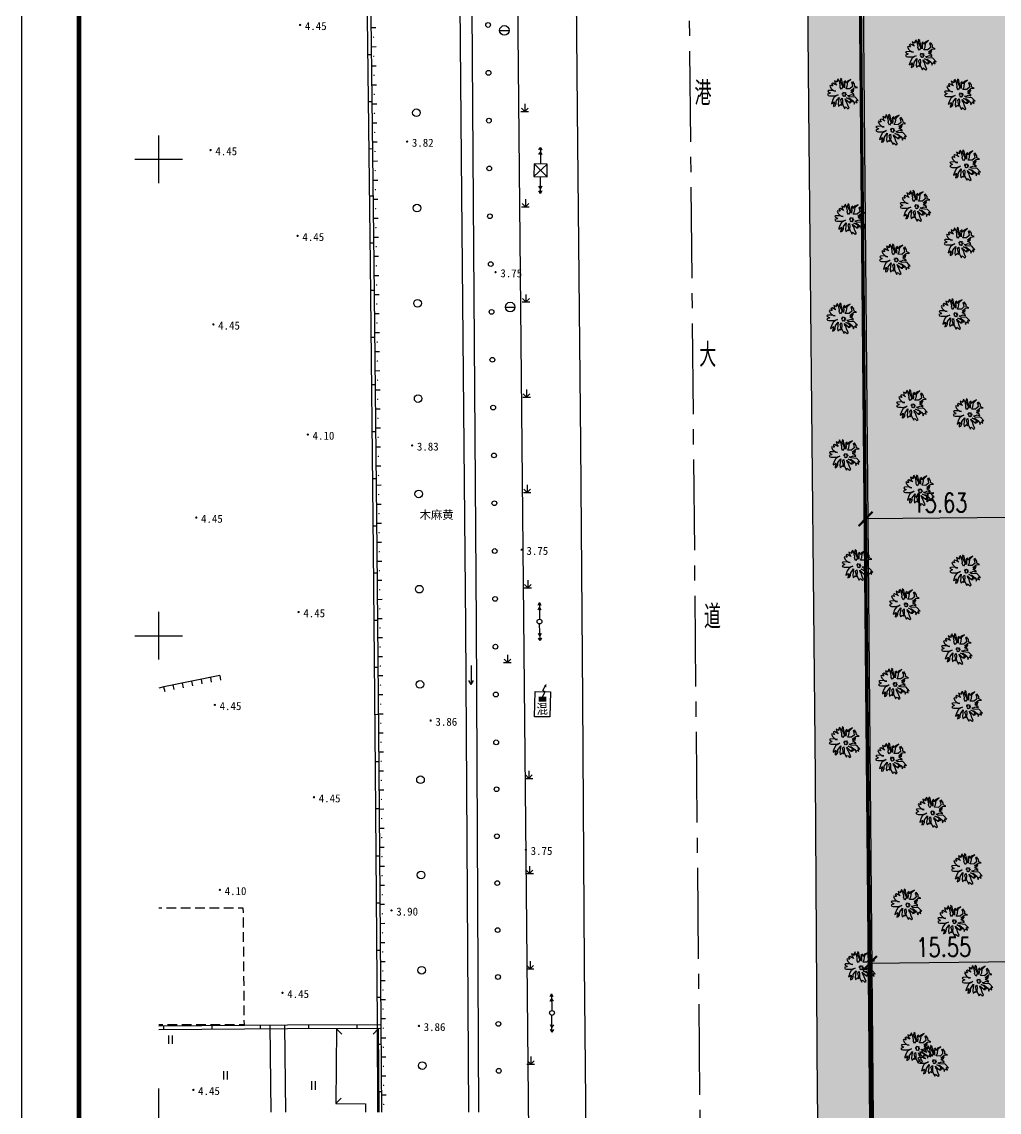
# Model space of a CAD drawing. Header units: millimetres. Extents: x 397874 to 6871063, y -8 to 5775840.
# Drawn here: x 428904.9 to 429007.4, y 2812812.5 to 2812926.9 of the extents above; entities that cross this region are included whole.
import ezdxf
from ezdxf.enums import TextEntityAlignment as Align

# ---------------------------------------------------------------- set-up
doc = ezdxf.new("R2010")
doc.units = ezdxf.units.MM
doc.header["$LTSCALE"] = 1000
for name, pattern in [('2', [0]), ('564', [2, 1, -1]), ('ACAD_ISO10W100', [18, 12, -3, 0, -3]), ('CENTER2', [28.575, 19.05, -3.175, 3.175, -3.175]), ('CONTINOUS', [0])]:
    doc.linetypes.add(name, pattern=pattern)
doc.layers.add('FRAME', color=3, linetype='Continuous', lineweight=18)
for name, color, linetype in [('GRASST', 62, 'Continuous'), ('T1', 92, 'Continuous'), ('TK', 7, 'Continuous'), ('交通线', 220, 'Continuous'), ('地貌线', 30, 'Continuous'), ('居民地注记', 1, 'Continuous'), ('居民地线', 2, 'Continuous'), ('房屋面', 1, 'Continuous'), ('植被注记', 3, 'Continuous'), ('植被线', 3, 'Continuous'), ('植被面', 3, 'Continuous'), ('水系线', 5, 'Continuous'), ('管线点', 4, 'Continuous'), ('管线线', 4, 'Continuous'), ('规划路中心线（FQ）', 2, 'Continuous'), ('规划路边线（FQ）', 7, 'Continuous'), ('高程点', 31, 'Continuous')]:
    doc.layers.add(name, color=color, linetype=linetype)
doc.styles.add('DIM', font='txt')
doc.styles.add('DMHT', font='simhei.ttf')
doc.styles.add('HZTXT', font='txt.shx', dxfattribs={"width": 0.75, "bigfont": 'hzdx.shx'})
doc.styles.add('JMHT', font='simhei.ttf')
doc.styles.add('ZBST', font='')
doc.styles.get('ZBST').set_extended_font_data('宋体')
doc.dimstyles.new('ISO-25', dxfattribs={"dimtxt": 2, "dimasz": 0.75, "dimexe": 1.25, "dimexo": 0.625, "dimtad": 1, "dimdec": 1, "dimdsep": 46, "dimtxsty": 'HZTXT', "dimblk": 'ARCHTICK', "dimcen": 2.5, "dimadec": 0, "dimazin": 0, "dimtfac": 1, "dimtdec": 1, "dimtmove": 0, "dimatfit": 3, "dimldrblk": 'ARCHTICK', "dimfxl": 1, "dimarcsym": 0})

# ---------------------------------------------------------------- blocks, each defined once
blk = doc.blocks.new('LV-5-1')
at = {"layer": 'T1', "color": 92, "linetype": 'Continuous'}
for p, q in [((-0.516, 1.342), (-0.547, 1.19)), ((-0.547, 1.19), (-0.487, 1.068)), ((-0.395, 1.25), (-0.516, 1.342)), ((-0.487, 1.068), (-0.426, 1.007)), ((-0.426, 1.007), (-0.243, 0.884)), ((-0.304, 1.098), (-0.395, 1.25)), ((-0.182, 1.067), (-0.304, 1.098)), ((-0.211, 1.372), (-0.242, 1.189)), ((-0.242, 1.189), (-0.182, 1.067)), ((-0.15, 1.311), (-0.211, 1.372)), ((0.062, 1.066), (-0.15, 1.311)), ((0.183, 0.852), (0.062, 1.066)), ((0.489, 1.156), (0.367, 0.943)), ((0.581, 1.248), (0.489, 1.156)), ((0.703, 1.247), (0.581, 1.248)), ((0.672, 1.034), (0.703, 1.247)), ((0.702, 0.973), (0.672, 1.034)), ((0.824, 1.064), (0.702, 0.973)), ((0.793, 0.698), (0.946, 1.003)), ((0.946, 1.094), (0.824, 1.064)), ((0.946, 1.003), (0.946, 1.094)), ((-1.19, 0.369), (-1.373, 0.309)), ((-1.373, 0.309), (-1.373, 0.187)), ((-1.373, 0.187), (-1.068, 0.155)), ((-1.22, 0.552), (-1.098, 0.43)), ((-0.976, 0.551), (-1.22, 0.552)), ((-1.098, 0.43), (-1.19, 0.369)), ((-1.068, 0.155), (-0.764, 0.093)), ((-0.732, 0.52), (-0.976, 0.551)), ((-0.671, 0.672), (-0.823, 0.642)), ((-0.823, 0.642), (-0.762, 0.581)), ((-0.764, 0.093), (-0.642, 0.123)), ((-0.459, 0.062), (-0.764, -0.029)), ((-0.762, 0.581), (-0.58, 0.52)), ((-0.489, 0.367), (-0.732, 0.52)), ((-0.731, 0.916), (-0.701, 0.733)), ((-0.548, 0.855), (-0.731, 0.916)), ((-0.701, 0.733), (-0.671, 0.672)), ((-0.642, 0.123), (-0.459, 0.062)), ((-0.58, 0.52), (-0.336, 0.458)), ((-0.305, 0.671), (-0.548, 0.855)), ((-0.276, 0.275), (-0.489, 0.367)), ((-0.336, 0.458), (-0.276, 0.275)), ((-0.062, 0.487), (-0.305, 0.671)), ((-0.246, 0), (-0.216, -0.03)), ((-0.154, 0), (-0.246, 0)), ((-0.243, 0.884), (-0.062, 0.487)), ((-0.154, 0.092), (-0.154, 0)), ((-0.032, 0.091), (-0.154, 0.092)), ((0.028, 0.03), (-0.032, 0.091)), ((0.09, 0.091), (0.028, 0.03)), ((0.059, -0.001), (0.09, 0.091)), ((0.275, 0.791), (0.182, 0.426)), ((0.182, 0.426), (0.183, 0.578)), ((0.183, 0.578), (0.183, 0.852)), ((0.367, 0.943), (0.275, 0.791)), ((0.578, 0.455), (0.793, 0.698)), ((0.67, 0.577), (0.578, 0.455)), ((0.884, 0.667), (0.67, 0.577)), ((1.006, 0.698), (0.884, 0.667)), ((1.004, 0.118), (1.187, 0.24)), ((1.126, 0.149), (1.004, 0.118)), ((1.25, 0.697), (1.006, 0.698)), ((1.248, 0.148), (1.126, 0.149)), ((1.127, 0.453), (1.188, 0.545)), ((1.31, 0.453), (1.127, 0.453)), ((1.187, 0.24), (1.34, 0.331)), ((1.188, 0.545), (1.28, 0.636)), ((1.217, -0.065), (1.461, 0.087)), ((1.339, 0.117), (1.248, 0.148)), ((1.28, 0.636), (1.25, 0.697)), ((1.34, 0.453), (1.31, 0.453)), ((1.461, 0.087), (1.339, 0.117)), ((1.34, 0.331), (1.34, 0.453)), ((-1.132, -0.607), (-1.315, -0.697)), ((-1.315, -0.697), (-1.071, -0.759)), ((-1.283, -0.393), (-1.132, -0.607)), ((-1.101, -0.454), (-1.283, -0.393)), ((-1.071, -0.759), (-1.193, -0.881)), ((-1.193, -0.881), (-0.766, -0.791)), ((-0.979, -0.455), (-1.101, -0.454)), ((-0.947, -0.089), (-1.009, -0.211)), ((-0.856, -0.181), (-1.009, -0.333)), ((-1.009, -0.211), (-0.856, -0.181)), ((-1.009, -0.333), (-0.765, -0.303)), ((-0.613, -0.303), (-0.979, -0.455)), ((-0.764, -0.029), (-0.947, -0.089)), ((-0.766, -0.791), (-0.46, -0.334)), ((-0.765, -0.303), (-0.429, -0.091)), ((-0.429, -0.091), (-0.613, -0.303)), ((-0.4, -0.639), (-0.584, -0.791)), ((-0.584, -0.791), (-0.492, -0.822)), ((-0.492, -0.822), (-0.187, -0.67)), ((-0.46, -0.334), (-0.308, -0.274)), ((-0.369, -0.396), (-0.4, -0.639)), ((-0.308, -0.274), (-0.369, -0.396)), ((-0.187, -0.67), (-0.309, -0.792)), ((-0.309, -0.792), (-0.157, -0.701)), ((-0.157, -0.701), (-0.249, -0.945)), ((-0.249, -0.945), (-0.157, -0.792)), ((-0.216, -0.03), (-0.216, -0.152)), ((-0.216, -0.152), (-0.155, -0.122)), ((-0.157, -0.792), (-0.127, -1.036)), ((-0.155, -0.122), (-0.155, -0.244)), ((-0.155, -0.244), (-0.124, -0.152)), ((-0.127, -1.036), (-0.065, -0.732)), ((-0.124, -0.152), (0.028, -0.244)), ((-0.065, -0.732), (-0.006, -1.128)), ((-0.033, -0.183), (0.089, -0.153)), ((0.028, -0.244), (-0.033, -0.183)), ((0.15, -0.031), (0.059, -0.001)), ((0.059, -0.123), (0.15, -0.031)), ((0.089, -0.153), (0.059, -0.123)), ((0.118, -0.763), (0.301, -0.459)), ((0.178, -1.068), (0.118, -0.763)), ((0.301, -0.459), (0.453, -0.672)), ((0.453, -0.672), (0.727, -0.887)), ((0.454, -0.368), (1.002, -0.461)), ((0.697, -0.521), (0.454, -0.368)), ((0.607, -0.307), (0.485, -0.063)), ((0.485, -0.063), (0.668, -0.063)), ((1.155, -0.339), (0.607, -0.307)), ((0.668, -0.063), (0.76, -0.094)), ((0.911, -0.582), (0.697, -0.521)), ((0.727, -0.887), (0.817, -1.253)), ((0.758, -0.673), (0.94, -0.765)), ((0.849, -0.917), (0.758, -0.673)), ((0.76, -0.094), (0.82, -0.155)), ((0.817, -1.253), (0.849, -0.917)), ((0.82, -0.155), (1.094, -0.248)), ((0.94, -0.765), (0.911, -0.582)), ((1.002, -0.461), (1.215, -0.553)), ((1.094, -0.248), (1.277, -0.279)), ((1.277, -0.401), (1.155, -0.339)), ((1.155, -0.431), (1.277, -0.401)), ((1.368, -0.492), (1.155, -0.431)), ((1.215, -0.553), (1.368, -0.492)), ((1.339, -0.065), (1.217, -0.065)), ((1.247, -0.126), (1.339, -0.065)), ((1.369, -0.127), (1.247, -0.126)), ((1.277, -0.279), (1.46, -0.279)), ((1.278, -0.157), (1.369, -0.127)), ((1.4, -0.157), (1.278, -0.157)), ((1.338, -0.187), (1.4, -0.157)), ((1.46, -0.279), (1.338, -0.187)), ((-0.006, -1.128), (-0.128, -1.402)), ((-0.128, -1.402), (0.086, -1.25)), ((0.086, -1.25), (0.268, -1.342)), ((0.391, -1.16), (0.178, -1.068)), ((0.268, -1.342), (0.573, -1.313)), ((0.39, -1.282), (0.573, -1.191)), ((0.573, -1.313), (0.39, -1.282)), ((0.573, -1.191), (0.391, -1.16))]:
    blk.add_line(p, q, dxfattribs=at)
at = {"layer": 'T1', "color": 92, "linetype": 'Continuous', "style": 'DIM', "flags": 1}
for tag in ['XVALUE', 'YVALUE']:
    blk.add_attdef(tag, (0.028, 0.03), '', height=0.00002, rotation=359.82544, dxfattribs=at)
blk = doc.blocks.new('2431010')
at = {"color": 0, "linetype": 'Continuous', "flags": 128}
blk.add_lwpolyline([(0, 0), (0, 0.8)], dxfattribs=at)
blk = doc.blocks.new('8431010')
at = {"color": 0, "linetype": 'Continuous', "flags": 128}
blk.add_lwpolyline([(0, 0), (0, 1)], dxfattribs=at)
blk = doc.blocks.new('8522020')
at = {"linetype": '2'}
h = blk.add_hatch(color=0, dxfattribs=at)
edge = h.paths.add_edge_path(flags=0)
edge.add_arc((0, 0.5), 0.15, 0, 360)
blk = doc.blocks.new('532100')
at = {"color": 0, "linetype": 'Continuous', "lineweight": -3, "flags": 128}
blk.add_lwpolyline([(-1, 0), (1, 0)], dxfattribs=at)
at = {"color": 0, "linetype": 'Continuous', "lineweight": -3}
blk.add_circle((0, 0), 1, dxfattribs=at)
blk = doc.blocks.new('518200')
at = {"linetype": '2'}
for points in [[(0.291, 2.8), (0.811, 3.1), (0.811, 2.5)], [(0.8, 0.5), (0.8, -0.5), (-0.8, -0.5), (-0.8, 0.5)]]:
    blk.add_hatch(color=0, dxfattribs=at).paths.add_polyline_path(points)
at = {"color": 0, "linetype": 'Continuous', "lineweight": -3, "flags": 128}
blk.add_lwpolyline([(0, 0.5), (0.606, 1.55), (0.06, 1.8), (0.811, 3.1)], dxfattribs=at)
blk = doc.blocks.new('5113010')
at = {"color": 0, "linetype": 'Continuous', "flags": 128}
for points in [[(4, 0), (0.5, 0)], [(2.48, 0.3), (3, 0), (2.48, -0.3)], [(3.48, 0.3), (4, 0), (3.48, -0.3)]]:
    blk.add_lwpolyline(points, dxfattribs=at)
blk = doc.blocks.new('513200')
at = {"color": 0, "linetype": 'Continuous', "lineweight": -3}
blk.add_circle((0, 0), 0.5, dxfattribs=at)
blk = doc.blocks.new('6711002')
at = {"color": 0, "linetype": 'Continuous', "flags": 128}
for points in [[(0, 0), (4, 0)], [(4, 0), (3.13, 0.5)], [(4, 0), (3.13, -0.5)]]:
    blk.add_lwpolyline(points, dxfattribs=at)
blk = doc.blocks.new('831000')
at = {"linetype": '2'}
h = blk.add_hatch(color=0, dxfattribs=at)
edge = h.paths.add_edge_path(flags=0)
edge.add_arc((0, 0), 0.25, 0, 360)
blk = doc.blocks.new('954200')
at = {"color": 0, "linetype": 'Continuous', "lineweight": -3, "flags": 128}
for points in [[(-0.8, 0), (0.8, 0)], [(-0.707, 0.707), (0, 0)], [(0, 1.6), (0, 0), (0.707, 0.707)]]:
    blk.add_lwpolyline(points, dxfattribs=at)
blk = doc.blocks.new('931300')
at = {"color": 0, "linetype": 'Continuous', "lineweight": -3}
blk.add_circle((0, 0), 0.8, dxfattribs=at)
blk = doc.blocks.new('944100')
at = {"color": 0, "linetype": 'Continuous', "lineweight": -3, "flags": 128}
for points in [[(-0.4, 1.8), (-0.4, 0)], [(0.4, 1.8), (0.4, 0)]]:
    blk.add_lwpolyline(points, dxfattribs=at)
blk = doc.blocks.new('9376010')
at = {"color": 0, "linetype": 'Continuous'}
blk.add_circle((0, 0), 0.5, dxfattribs=at)
blk = doc.blocks.new('a1-25')
at = {"layer": 'FRAME', "lineweight": 18}
for p, q in [((432556.65, 2815900.96), (432556.65, 2815059.96)), ((432566.65, 2815875.96), (432566.65, 2815069.96))]:
    blk.add_line(p, q, dxfattribs=at)
blk = doc.blocks.new('_ArchTick')
at = {"color": 0, "linetype": 'ByBlock', "const_width": 0.15}
blk.add_lwpolyline([(-0.5, -0.5), (0.5, 0.5)], dxfattribs=at)
blk = doc.blocks.new('*D708')
at = {"color": 0, "linetype": 'CONTINOUS', "lineweight": -2, "transparency": 16777216}
for p, q in [((429009.04, 2812874.86), (428993.41, 2812874.73)), ((428993.41, 2812874.65), (428993.42, 2812873.48)), ((429009.04, 2812874.78), (429009.05, 2812873.61))]:
    blk.add_line(p, q, dxfattribs=at)
at = {"layer": 'Defpoints', "color": 0, "linetype": 'CONTINOUS', "transparency": 16777216}
for p in [(428993.4, 2812875.27), (428993.41, 2812874.73), (429009.03, 2812875.41)]:
    blk.add_point(p, dxfattribs=at)
at = {"color": 0, "linetype": 'CONTINOUS', "lineweight": -2, "transparency": 16777216, "xscale": 1.5, "yscale": 1.5, "zscale": 1.5}
for p, rotation in [((429009.04, 2812874.86), 0.4965858406307788), ((428993.41, 2812874.73), 180.4965858406307)]:
    blk.add_blockref('_ArchTick', p, dxfattribs=dict(at, rotation=rotation))
at = {"color": 0, "linetype": 'CONTINOUS', "transparency": 16777216, "insert": (429001.21, 2812876.42), "char_height": 2, "attachment_point": 5, "rotation": 0.4966, "style": 'HZTXT'}
blk.add_mtext('15.63', dxfattribs=at)
blk = doc.blocks.new('_None')
blk = doc.blocks.new('*D710')
at = {"color": 0, "linetype": 'CONTINOUS', "lineweight": -2, "transparency": 16777216}
for p, q in [((428993.84, 2812829.47), (428993.87, 2812826.84)), ((429009.4, 2812829.62), (429009.42, 2812826.99)), ((429009.41, 2812828.24), (428993.86, 2812828.09))]:
    blk.add_line(p, q, dxfattribs=at)
at = {"layer": 'Defpoints', "color": 0, "linetype": 'CONTINOUS', "transparency": 16777216}
for p in [(428993.84, 2812830.09), (429009.39, 2812830.24), (428993.86, 2812828.09)]:
    blk.add_point(p, dxfattribs=at)
at = {"color": 0, "linetype": 'CONTINOUS', "lineweight": -2, "transparency": 16777216, "xscale": 1.5, "yscale": 1.5, "zscale": 1.5}
for p, rotation in [((428993.86, 2812828.09), 180.5511227049037), ((429009.41, 2812828.24), 0.5511227049037704)]:
    blk.add_blockref('_ArchTick', p, dxfattribs=dict(at, rotation=rotation))
at = {"color": 0, "linetype": 'CONTINOUS', "transparency": 16777216, "insert": (429001.62, 2812829.79), "char_height": 2, "attachment_point": 5, "rotation": 0.5511, "style": 'HZTXT'}
blk.add_mtext('15.55', dxfattribs=at)

msp = doc.modelspace()

# ---------------------------------------------------------------- hatches: boundary and pattern name
at = {"linetype": 'CONTINOUS'}
h = msp.add_hatch(dxfattribs=at)
h.set_pattern_fill('GRASS', color=3, scale=0.054, style=0)
h.set_pattern_definition([(90, (428986.6436, 2812723.6871), (-0.969867, 0.969867), [0.257175, -1.682559]), (45, (428986.6436, 2812723.6871), (-0.9698677, 0.9698677), [0.257175, -1.114425]), (135, (428986.6436, 2812723.6871), (-0.9698677, -0.9698677), [0.257175, -1.114425])])
edge = h.paths.add_edge_path()
edge.add_line((428996.534, 2812984.894), (429007.751, 2812986.572))
edge.add_arc((428245.5, 2812967.568), 762.487, 0.233679, 1.428202, ccw=False)
edge.add_line((429007.981, 2812970.678), (429010.393, 2812757.703))
edge.add_arc((429028.392, 2812757.891), 18, 180.59848, 268.15967)
edge.add_line((429027.814, 2812739.9), (429168.81, 2812735.37))
edge.add_arc((429182.64, 2812620.562), 115.638, 87.64632, 96.86841, ccw=False)
edge.add_line((429187.389, 2812736.102), (429187.391, 2812858.041))
edge.add_arc((425829.037, 2812780.795), 3359.242, 1.317645, 1.469012)
edge.add_line((429187.175, 2812866.913), (429187.032, 2812877.852))
edge.add_line((429187.032, 2812877.852), (429191.391, 2812878.102))
edge.add_line((429191.391, 2812878.102), (429191.395, 2812730.731))
edge.add_line((429191.395, 2812730.731), (429255.258, 2812727.933))
edge.add_line((429255.258, 2812727.933), (429255.258, 2812723.687))
edge.add_line((429255.258, 2812723.687), (429168.385, 2812728.376))
edge.add_line((429168.385, 2812728.376), (429129.36, 2812730.11))
edge.add_line((429129.36, 2812730.11), (429091.518, 2812731.731))
edge.add_line((429091.518, 2812731.731), (429068.655, 2812732.74))
edge.add_line((429068.655, 2812732.74), (428995.964, 2812736.193))
edge.add_arc((428996.365, 2812744.639), 8.455, 181.28443, 267.28067, ccw=False)
edge.add_line((428987.912, 2812744.449), (428988.493, 2812805.44))
edge.add_line((428988.493, 2812805.44), (428987.758, 2812883.63))
edge.add_line((428987.758, 2812883.63), (428987.248, 2812934.771))
edge.add_line((428987.248, 2812934.771), (428986.762, 2812983.747))
edge.add_line((428986.762, 2812983.747), (428996.534, 2812984.894))
at = {"layer": 'GRASST'}
h = msp.add_hatch(dxfattribs=at)
h.set_pattern_fill('GRASS', color=256, scale=0.685569, angle=-100.51202, style=0)
h.set_pattern_definition([(349.48798, (428814.32374, 2812641.67873), (0.56507695, 0.3881921), [0.1285442, -0.840997]), (304.48798, (428814.32374, 2812641.6787), (0.565077, 0.3881921), [0.1285442, -0.557025]), (34.48798, (428814.32374, 2812641.6787), (-0.3881921, 0.565077), [0.1285442, -0.557025])])
edge = h.paths.add_edge_path()
edge.add_line((429015.293, 2812841.754), (429015.284, 2812842.798))
edge.add_line((429024.031, 2812843.519), (429037.386, 2812841.754))
edge.add_line((429037.386, 2812841.754), (429024.031, 2812843.519))
edge.add_line((429024.031, 2812843.519), (429015.261, 2812845.292))
edge = h.paths.add_edge_path(flags=16)
edge.add_arc((429026.34, 2595507.449), 217334.306, 89.99708791, 90.00291209, ccw=False)
edge.add_arc((429026.34, 2812812.722), 31.063, 69.16969, 110.83031)

# ---------------------------------------------------------------- linework, layer by layer
msp.add_lwpolyline([(429261.258, 2813099.898), (429261.258, 2812595.298), (428904.858, 2812595.298), (428904.858, 2813099.898)], close=True)
at = {"color": 3, "linetype": 'CONTINOUS', "const_width": 0.5}
msp.add_lwpolyline([(428910.858, 2812601.298), (429255.258, 2812601.298), (429255.258, 2813084.898), (428910.858, 2813084.898), (428910.858, 2812601.298)], dxfattribs=at)
at = {"color": 1, "linetype": 'CENTER2', "ltscale": 0.0005, "flags": 128}
msp.add_lwpolyline([(428973.837, 2813038.115), (428976.78, 2812732.141)], dxfattribs=at)
msp.add_lwpolyline([(428973.837, 2813038.115), (428976.78, 2812732.141)], dxfattribs=at)
msp.add_lwpolyline([(428973.837, 2813038.115), (428976.78, 2812732.141)], dxfattribs=at)
msp.add_lwpolyline([(428973.837, 2813038.115), (428976.78, 2812732.141)], dxfattribs=at)
at = {"color": 1, "linetype": 'CONTINOUS', "const_width": 0.3}
msp.add_lwpolyline([(428994.482, 2812763.057), (428992.108, 2813009.92)], dxfattribs=at)
msp.add_lwpolyline([(428994.482, 2812763.057), (428992.108, 2813009.92)], dxfattribs=at)
at = {"layer": 'TK', "color": 151, "linetype": 'Continuous'}
for p, q in [((428919.236, 2812909.969), (428919.236, 2812914.969)), ((428916.736, 2812912.469), (428921.736, 2812912.469)), ((428919.236, 2812859.969), (428919.236, 2812864.969)), ((428916.736, 2812862.469), (428921.736, 2812862.469)), ((428919.236, 2812809.969), (428919.236, 2812814.969))]:
    msp.add_line(p, q, dxfattribs=at)
at = {"layer": '交通线', "color": 151, "linetype": '564', "lineweight": -3, "ltscale": 0.5, "flags": 128}
for points in [[(428931.016, 2812812.469), (428930.912, 2812821.601)], [(428932.411, 2812821.615), (428932.516, 2812812.469)]]:
    msp.add_lwpolyline(points, dxfattribs=at)
at = {"layer": '地貌线', "color": 151, "linetype": 'Continuous', "lineweight": -3, "ltscale": 0.5, "flags": 128}
msp.add_lwpolyline([(428925.625, 2812858.289), (428919.768, 2812857.107), (428919.236, 2812856.974)], dxfattribs=at)
at = {"layer": '居民地线', "color": 151, "linetype": 'Continuous', "lineweight": -3, "ltscale": 0.5}
for points in [[(428994.243, 2812760.842), (428993.983, 2812796.033), (428992.19, 2812995.561)], [(428994.643, 2812760.845), (428994.383, 2812796.036), (428992.689, 2812984.545)]]:
    msp.add_lwpolyline(points, dxfattribs=at)
at = {"layer": '居民地线', "color": 151, "linetype": 'Continuous', "lineweight": -3, "ltscale": 0.5, "flags": 128}
for points in [[(428941.056, 2812938.281), (428941.06, 2812930.209), (428941.419, 2812901.534), (428941.725, 2812871.442), (428941.93, 2812848.392), (428942.138, 2812821.831), (428942.198, 2812812.469)], [(428941.456, 2812938.281), (428941.46, 2812930.211), (428941.819, 2812901.538), (428942.125, 2812871.446), (428942.33, 2812848.396), (428942.538, 2812821.833), (428942.598, 2812812.469)], [(428942.539, 2812821.637), (428932.753, 2812821.618), (428919.236, 2812821.499)], [(428942.54, 2812821.237), (428932.756, 2812821.218), (428919.236, 2812821.099)], [(428919.737, 2812821.503), (428919.741, 2812821.103)], [(428924.804, 2812821.548), (428924.808, 2812821.148)], [(428929.871, 2812821.592), (428929.875, 2812821.192)], [(428934.938, 2812821.622), (428934.939, 2812821.222)], [(428940.006, 2812821.632), (428940.006, 2812821.232)], [(428942.539, 2812821.637), (428942.54, 2812821.237)], [(428942.539, 2812821.637), (428942.54, 2812821.237)]]:
    msp.add_lwpolyline(points, dxfattribs=at)
at = {"layer": '房屋面', "color": 151, "linetype": 'Continuous', "lineweight": -3, "ltscale": 0.5, "flags": 128}
msp.add_lwpolyline([(428958.718, 2812856.606), (428960.327, 2812856.581), (428960.286, 2812853.949), (428958.677, 2812853.974)], close=True, dxfattribs=at)
for points in [[(428919.236, 2812833.925), (428919.542, 2812833.925)], [(428920.044, 2812833.924), (428921.048, 2812833.923)], [(428921.549, 2812833.922), (428922.553, 2812833.921)], [(428923.055, 2812833.921), (428924.058, 2812833.919)], [(428924.56, 2812833.919), (428925.563, 2812833.918)], [(428926.065, 2812833.917), (428927.068, 2812833.916)], [(428927.57, 2812833.915), (428928.072, 2812833.915), (428928.076, 2812833.403)], [(428928.081, 2812832.89), (428928.09, 2812831.866)], [(428928.095, 2812831.354), (428928.104, 2812830.33)], [(428928.108, 2812829.818), (428928.117, 2812828.793)], [(428928.122, 2812828.281), (428928.131, 2812827.257)], [(428928.135, 2812826.745), (428928.144, 2812825.721)], [(428928.149, 2812825.208), (428928.158, 2812824.184)], [(428928.162, 2812823.672), (428928.171, 2812822.648)], [(428928.176, 2812822.136), (428928.18, 2812821.624), (428927.679, 2812821.624)], [(428919.662, 2812821.633), (428919.236, 2812821.634)], [(428921.165, 2812821.632), (428920.163, 2812821.633)], [(428922.668, 2812821.63), (428921.666, 2812821.631)], [(428924.172, 2812821.628), (428923.169, 2812821.629)], [(428925.675, 2812821.626), (428924.673, 2812821.628)], [(428927.178, 2812821.625), (428926.176, 2812821.626)], [(428942.348, 2812812.469), (428942.292, 2812821.237), (428937.871, 2812821.228), (428937.798, 2812813.37), (428940.924, 2812813.341), (428940.916, 2812812.469)], [(428938.435, 2812820.66), (428937.871, 2812821.228)], [(428941.728, 2812820.669), (428942.292, 2812821.237)], [(428938.369, 2812813.93), (428937.798, 2812813.37)]]:
    msp.add_lwpolyline(points, dxfattribs=at)
at = {"layer": '水系线', "color": 151, "linetype": 'Continuous', "lineweight": -3, "ltscale": 0.5, "flags": 128}
for points in [[(428951.76, 2812812.469), (428951.446, 2812863.522), (428951.017, 2812912.59), (428950.153, 2813009.57), (428950.674, 2813012.469)], [(428951.583, 2813012.469), (428951.515, 2813009.305), (428952.199, 2812912.927), (428952.535, 2812863.734), (428952.791, 2812812.469)]]:
    msp.add_lwpolyline(points, dxfattribs=at)
at = {"layer": '管线线', "color": 151, "linetype": 'Continuous', "lineweight": -3, "ltscale": 0.5, "flags": 128}
msp.add_lwpolyline([(428958.624, 2812911.974), (428958.605, 2812910.652), (428959.982, 2812910.631), (428960.002, 2812911.954)], close=True, dxfattribs=at)
for points in [[(428958.605, 2812910.652), (428960.002, 2812911.954)], [(428958.624, 2812911.974), (428959.982, 2812910.631)]]:
    msp.add_lwpolyline(points, dxfattribs=at)
at = {"layer": '规划路中心线（FQ）', "color": 2, "linetype": 'ACAD_ISO10W100', "ltscale": 0.5, "flags": 128}
for points in [[(428964.047, 2812812.497), (428964.046, 2812813.664), (428963.925, 2812827.954), (428963.739, 2812855.85), (428963.53, 2812882.643), (428963.186, 2812917.641), (428962.871, 2812952.186), (428962.779, 2812960.442), (428962.555, 2812986.746), (428962.316, 2813012.497)], [(428986.378, 2813012.497), (428986.55, 2813004.86), (428986.739, 2812986.092), (428987.415, 2812917.999), (428988.117, 2812847.784), (428988.318, 2812814.087), (428988.35, 2812812.497)], [(428964.251, 2812765.821), (428964.094, 2812779.399), (428964.047, 2812812.497)], [(428988.35, 2812812.497), (428988.635, 2812798.382), (428988.399, 2812779.928), (428988.074, 2812754.505), (428987.932, 2812745.381), (428987.892, 2812743.518), (428988.161, 2812743.085), (428988.432, 2812742.654), (428988.704, 2812742.225), (428988.98, 2812741.8), (428989.228, 2812741.345), (428989.439, 2812740.996), (428989.696, 2812740.593), (428990.083, 2812740.153), (428990.474, 2812739.795), (428990.811, 2812739.434), (428991.168, 2812739.095), (428991.261, 2812739.013), (428991.634, 2812738.691), (428992.027, 2812738.391), (428992.435, 2812738.107), (428992.856, 2812737.836), (428993.285, 2812737.574), (428993.719, 2812737.317), (428994.156, 2812737.063), (428994.68, 2812736.8), (428995.225, 2812736.562), (428995.544, 2812736.372), (428995.685, 2812736.289), (428995.828, 2812736.238), (428996.1, 2812736.148), (428996.599, 2812736.106), (428997.097, 2812736.064), (428997.595, 2812736.022), (428998.093, 2812735.98), (428998.592, 2812735.939), (428999.09, 2812735.898), (428999.589, 2812735.858), (429000.087, 2812735.818), (429000.585, 2812735.779), (429001.084, 2812735.741), (429001.582, 2812735.703), (429002.081, 2812735.666), (429002.58, 2812735.631), (429002.779, 2812735.617), (429003.278, 2812735.582), (429004.056, 2812735.529)]]:
    msp.add_lwpolyline(points, dxfattribs=at)
at = {"layer": '规划路边线（FQ）', "color": 7, "linetype": 'Continuous', "ltscale": 0.5, "flags": 128}
msp.add_lwpolyline([(428956.149, 2813005.134), (428958.44, 2812766.984)], dxfattribs=at)

# ---------------------------------------------------------------- block references
at = {"color": 3, "linetype": 'CONTINOUS', "xscale": 0.6000000000000227, "yscale": 0.6000000000000227, "zscale": 0.6000000000000227}
msp.add_blockref('a1-25', (169370.869, 1123559.32), dxfattribs=at)
at = {"layer": 'GRASST', "xscale": 1.154735999051131, "yscale": 1.154735999051131, "zscale": 1.154735999051131, "rotation": 120.0001998542545}
for p in [(428999.245, 2812923.393), (428991.077, 2812919.303), (429003.34, 2812919.237), (428996.139, 2812915.541), (429003.899, 2812911.799), (428998.684, 2812907.522), (428991.838, 2812906.152), (429003.323, 2812903.666), (428996.535, 2812901.931), (428990.996, 2812895.727), (429002.769, 2812896.183), (428998.308, 2812886.617), (429004.268, 2812885.687), (428991.248, 2812881.391), (428999.053, 2812877.691), (428992.596, 2812869.836), (429003.895, 2812869.263), (428997.562, 2812865.73), (429003.025, 2812861.033), (428996.427, 2812857.378), (429004.109, 2812855.041), (428991.249, 2812851.254), (428996.12, 2812849.541), (429000.355, 2812843.902), (429004.08, 2812837.951), (428997.747, 2812834.232), (429002.636, 2812832.491), (428992.861, 2812827.661), (429005.197, 2812826.236), (428998.77, 2812819.184), (429000.535, 2812817.802)]:
    msp.add_blockref('LV-5-1', p, dxfattribs=at)
at = {"layer": '地貌线', "color": 151}
for p, xscale, yscale, rotation in [((428921.704, 2812857.498), 0.4999999999824681, 0.4999999999824681, 191.4120080138799), ((428922.684, 2812857.696), 0.4999999999824681, 0.4999999999824681, 191.4120080138799), ((428923.665, 2812857.894), 0.4999999999824681, 0.4999999999824681, 191.4120080138799), ((428924.645, 2812858.091), 0.4999999999824681, 0.4999999999824681, 191.4120080138799), ((428925.625, 2812858.289), 0.4999999999824681, 0.4999999999824681, 191.4120080138799), ((428919.744, 2812857.101), 0.4999999999888005, 0.4999999999888005, 194.0067285868855), ((428920.724, 2812857.3), 0.4999999999824681, 0.4999999999824681, 191.4120080138799)]:
    msp.add_blockref('8431010', p, dxfattribs=dict(at, xscale=xscale, yscale=yscale, rotation=rotation))
at = {"layer": '居民地线', "color": 151}
for name, p, xscale, yscale, rotation in [('8431010', (428941.509, 2812926.281), 0.4999999998122713, 0.4999999998122713, 270.7177989207999), ('8522020', (428941.521, 2812925.281), 0.4999999998122713, 0.4999999998122713, 270.7177989207999), ('8431010', (428941.534, 2812924.281), 0.4999999998122713, 0.4999999998122713, 270.7177989207999), ('2431010', (428941.545, 2812923.44), 0.4999999997984783, 0.4999999997984783, 90.71779027568302), ('8522020', (428941.547, 2812923.281), 0.4999999998122713, 0.4999999998122713, 270.7177989207999), ('8431010', (428941.559, 2812922.281), 0.4999999998122713, 0.4999999998122713, 270.7177989207999), ('8522020', (428941.572, 2812921.281), 0.4999999998122713, 0.4999999998122713, 270.7177989207999), ('8431010', (428941.584, 2812920.282), 0.4999999998122713, 0.4999999998122713, 270.7177989207999), ('8522020', (428941.597, 2812919.282), 0.4999999998122713, 0.4999999998122713, 270.7177989207999), ('2431010', (428941.607, 2812918.494), 0.4999999997984783, 0.4999999997984783, 90.71779027568302), ('8431010', (428941.609, 2812918.282), 0.4999999998122713, 0.4999999998122713, 270.7177989207999), ('8522020', (428941.622, 2812917.282), 0.4999999998122713, 0.4999999998122713, 270.7177989207999), ('8431010', (428941.634, 2812916.282), 0.4999999998122713, 0.4999999998122713, 270.7177989207999), ('8522020', (428941.647, 2812915.282), 0.4999999998122713, 0.4999999998122713, 270.7177989207999), ('2431010', (428941.668, 2812913.547), 0.4999999997984783, 0.4999999997984783, 90.71779027568302), ('8431010', (428941.659, 2812914.282), 0.4999999998122713, 0.4999999998122713, 270.7177989207999), ('8522020', (428941.672, 2812913.282), 0.4999999998122713, 0.4999999998122713, 270.7177989207999), ('8431010', (428941.684, 2812912.282), 0.4999999998122713, 0.4999999998122713, 270.7177989207999), ('8522020', (428941.697, 2812911.282), 0.4999999998122713, 0.4999999998122713, 270.7177989207999), ('8431010', (428941.709, 2812910.282), 0.4999999998122713, 0.4999999998122713, 270.7177989207999), ('8522020', (428941.722, 2812909.282), 0.4999999998122713, 0.4999999998122713, 270.7177989207999), ('2431010', (428941.73, 2812908.601), 0.4999999997984783, 0.4999999997984783, 90.71779027568302), ('8431010', (428941.734, 2812908.283), 0.4999999998122713, 0.4999999998122713, 270.7177989207999), ('8522020', (428941.747, 2812907.283), 0.4999999998122713, 0.4999999998122713, 270.7177989207999), ('8431010', (428941.76, 2812906.283), 0.4999999998122713, 0.4999999998122713, 270.7177989207999), ('8522020', (428941.772, 2812905.283), 0.4999999998122713, 0.4999999998122713, 270.7177989207999), ('2431010', (428941.792, 2812903.654), 0.4999999997984783, 0.4999999997984783, 90.71779027568302), ('8431010', (428941.785, 2812904.283), 0.4999999998122713, 0.4999999998122713, 270.7177989207999), ('8522020', (428941.797, 2812903.283), 0.4999999998122713, 0.4999999998122713, 270.7177989207999), ('8431010', (428941.81, 2812902.283), 0.4999999998122713, 0.4999999998122713, 270.7177989207999), ('8522020', (428941.822, 2812901.283), 0.4999999997737173, 0.4999999997737173, 270.5829709868785), ('8431010', (428941.832, 2812900.283), 0.4999999997737173, 0.4999999997737173, 270.5829709868785), ('2431010', (428941.848, 2812898.708), 0.5000000000345095, 0.5000000000345095, 90.5829896571694), ('8522020', (428941.842, 2812899.283), 0.4999999997737173, 0.4999999997737173, 270.5829709868785), ('8431010', (428941.852, 2812898.283), 0.4999999997737173, 0.4999999997737173, 270.5829709868785), ('8522020', (428941.862, 2812897.283), 0.4999999997737173, 0.4999999997737173, 270.5829709868785), ('8431010', (428941.872, 2812896.283), 0.4999999997737173, 0.4999999997737173, 270.5829709868785), ('8522020', (428941.883, 2812895.283), 0.4999999997737173, 0.4999999997737173, 270.5829709868785), ('8431010', (428941.893, 2812894.283), 0.4999999997737173, 0.4999999997737173, 270.5829709868785), ('2431010', (428941.898, 2812893.761), 0.5000000000345095, 0.5000000000345095, 90.5829896571694), ('8522020', (428941.903, 2812893.283), 0.4999999997737173, 0.4999999997737173, 270.5829709868785), ('8431010', (428941.913, 2812892.284), 0.4999999997737173, 0.4999999997737173, 270.5829709868785), ('8522020', (428941.923, 2812891.284), 0.4999999997737173, 0.4999999997737173, 270.5829709868785), ('8431010', (428941.933, 2812890.284), 0.4999999997737173, 0.4999999997737173, 270.5829709868785), ('2431010', (428941.948, 2812888.814), 0.5000000000345095, 0.5000000000345095, 90.5829896571694), ('8522020', (428941.944, 2812889.284), 0.4999999997737173, 0.4999999997737173, 270.5829709868785), ('8431010', (428941.954, 2812888.284), 0.4999999997737173, 0.4999999997737173, 270.5829709868785), ('8522020', (428941.964, 2812887.284), 0.4999999997737173, 0.4999999997737173, 270.5829709868785), ('8431010', (428941.974, 2812886.284), 0.4999999997737173, 0.4999999997737173, 270.5829709868785), ('8522020', (428941.984, 2812885.284), 0.4999999997737173, 0.4999999997737173, 270.5829709868785), ('2431010', (428941.999, 2812883.867), 0.5000000000345095, 0.5000000000345095, 90.5829896571694), ('8431010', (428941.995, 2812884.284), 0.4999999997737173, 0.4999999997737173, 270.5829709868785), ('8522020', (428942.005, 2812883.284), 0.4999999997737173, 0.4999999997737173, 270.5829709868785), ('8431010', (428942.015, 2812882.284), 0.4999999997737173, 0.4999999997737173, 270.5829709868785), ('8522020', (428942.025, 2812881.284), 0.4999999997737173, 0.4999999997737173, 270.5829709868785), ('8431010', (428942.035, 2812880.284), 0.4999999997737173, 0.4999999997737173, 270.5829709868785), ('8522020', (428942.045, 2812879.284), 0.4999999997737173, 0.4999999997737173, 270.5829709868785), ('2431010', (428942.049, 2812878.921), 0.5000000000345095, 0.5000000000345095, 90.5829896571694), ('8431010', (428942.056, 2812878.284), 0.4999999997737173, 0.4999999997737173, 270.5829709868785), ('8522020', (428942.066, 2812877.284), 0.4999999997737173, 0.4999999997737173, 270.5829709868785), ('8431010', (428942.076, 2812876.284), 0.4999999997737173, 0.4999999997737173, 270.5829709868785), ('8522020', (428942.086, 2812875.284), 0.4999999997737173, 0.4999999997737173, 270.5829709868785), ('2431010', (428942.099, 2812873.974), 0.5000000000345095, 0.5000000000345095, 90.5829896571694), ('8431010', (428942.096, 2812874.284), 0.4999999997737173, 0.4999999997737173, 270.5829709868785), ('8522020', (428942.106, 2812873.284), 0.4999999997737173, 0.4999999997737173, 270.5829709868785), ('8431010', (428942.117, 2812872.285), 0.4999999997737173, 0.4999999997737173, 270.5829709868785), ('8522020', (428942.127, 2812871.285), 0.5000000000191508, 0.5000000000191508, 270.5080028357837), ('8431010', (428942.135, 2812870.285), 0.5000000000191508, 0.5000000000191508, 270.5080028357837), ('2431010', (428942.147, 2812869.027), 0.5000000000662433, 0.5000000000662433, 90.50802149942785), ('8522020', (428942.144, 2812869.285), 0.5000000000191508, 0.5000000000191508, 270.5080028357837), ('8431010', (428942.153, 2812868.285), 0.5000000000191508, 0.5000000000191508, 270.5080028357837), ('8522020', (428942.162, 2812867.285), 0.5000000000191508, 0.5000000000191508, 270.5080028357837), ('8431010', (428942.171, 2812866.285), 0.5000000000191508, 0.5000000000191508, 270.5080028357837), ('8431010', (428942.189, 2812864.285), 0.5000000000191508, 0.5000000000191508, 270.5080028357837), ('8522020', (428942.18, 2812865.285), 0.5000000000191508, 0.5000000000191508, 270.5080028357837), ('2431010', (428942.19, 2812864.081), 0.5000000000662433, 0.5000000000662433, 90.50802149942785), ('8522020', (428942.198, 2812863.285), 0.5000000000191508, 0.5000000000191508, 270.5080028357837), ('8431010', (428942.206, 2812862.285), 0.5000000000191508, 0.5000000000191508, 270.5080028357837), ('8522020', (428942.215, 2812861.285), 0.5000000000191508, 0.5000000000191508, 270.5080028357837), ('8431010', (428942.224, 2812860.285), 0.5000000000191508, 0.5000000000191508, 270.5080028357837), ('2431010', (428942.234, 2812859.134), 0.5000000000662433, 0.5000000000662433, 90.50802149942785), ('8522020', (428942.233, 2812859.285), 0.5000000000191508, 0.5000000000191508, 270.5080028357837), ('8431010', (428942.242, 2812858.285), 0.5000000000191508, 0.5000000000191508, 270.5080028357837), ('8431010', (428942.26, 2812856.285), 0.5000000000191508, 0.5000000000191508, 270.5080028357837), ('8522020', (428942.251, 2812857.285), 0.5000000000191508, 0.5000000000191508, 270.5080028357837), ('8522020', (428942.268, 2812855.285), 0.5000000000191508, 0.5000000000191508, 270.5080028357837), ('2431010', (428942.278, 2812854.187), 0.5000000000662433, 0.5000000000662433, 90.50802149942785), ('8431010', (428942.277, 2812854.285), 0.5000000000191508, 0.5000000000191508, 270.5080028357837), ('8522020', (428942.286, 2812853.285), 0.5000000000191508, 0.5000000000191508, 270.5080028357837), ('8431010', (428942.295, 2812852.285), 0.5000000000191508, 0.5000000000191508, 270.5080028357837), ('8522020', (428942.304, 2812851.285), 0.5000000000191508, 0.5000000000191508, 270.5080028357837), ('8431010', (428942.313, 2812850.285), 0.5000000000191508, 0.5000000000191508, 270.5080028357837), ('2431010', (428942.322, 2812849.24), 0.5000000000662433, 0.5000000000662433, 90.50802149942785), ('8431010', (428942.33, 2812848.285), 0.5000000001794396, 0.5000000001794396, 270.4492905259758), ('8522020', (428942.322, 2812849.285), 0.5000000000191508, 0.5000000000191508, 270.5080028357837), ('8522020', (428942.338, 2812847.286), 0.5000000001794396, 0.5000000001794396, 270.4492905259758), ('8431010', (428942.346, 2812846.286), 0.5000000001794396, 0.5000000001794396, 270.4492905259758), ('8522020', (428942.354, 2812845.286), 0.5000000001794396, 0.5000000001794396, 270.4492905259758), ('2431010', (428942.362, 2812844.293), 0.500000000053094, 0.500000000053094, 90.44928187469519), ('8431010', (428942.362, 2812844.286), 0.5000000001794396, 0.5000000001794396, 270.4492905259758), ('8522020', (428942.37, 2812843.286), 0.5000000001794396, 0.5000000001794396, 270.4492905259758), ('8431010', (428942.377, 2812842.286), 0.5000000001794396, 0.5000000001794396, 270.4492905259758), ('8431010', (428942.393, 2812840.286), 0.5000000001794396, 0.5000000001794396, 270.4492905259758), ('8522020', (428942.385, 2812841.286), 0.5000000001794396, 0.5000000001794396, 270.4492905259758), ('2431010', (428942.4, 2812839.347), 0.500000000053094, 0.500000000053094, 90.44928187469519), ('8522020', (428942.401, 2812839.286), 0.5000000001794396, 0.5000000001794396, 270.4492905259758), ('8431010', (428942.409, 2812838.286), 0.5000000001794396, 0.5000000001794396, 270.4492905259758), ('8522020', (428942.417, 2812837.286), 0.5000000001794396, 0.5000000001794396, 270.4492905259758), ('8431010', (428942.424, 2812836.286), 0.5000000001794396, 0.5000000001794396, 270.4492905259758), ('8522020', (428942.432, 2812835.286), 0.5000000001794396, 0.5000000001794396, 270.4492905259758), ('2431010', (428942.439, 2812834.4), 0.500000000053094, 0.500000000053094, 90.44928187469519), ('8431010', (428942.44, 2812834.286), 0.5000000001794396, 0.5000000001794396, 270.4492905259758), ('8431010', (428942.456, 2812832.286), 0.5000000001794396, 0.5000000001794396, 270.4492905259758), ('8522020', (428942.448, 2812833.286), 0.5000000001794396, 0.5000000001794396, 270.4492905259758), ('8522020', (428942.464, 2812831.286), 0.5000000001794396, 0.5000000001794396, 270.4492905259758), ('8431010', (428942.472, 2812830.286), 0.5000000001794396, 0.5000000001794396, 270.4492905259758), ('2431010', (428942.478, 2812829.453), 0.500000000053094, 0.500000000053094, 90.44928187469519), ('8522020', (428942.479, 2812829.286), 0.5000000001794396, 0.5000000001794396, 270.4492905259758), ('8431010', (428942.487, 2812828.286), 0.5000000001794396, 0.5000000001794396, 270.4492905259758), ('8522020', (428942.495, 2812827.286), 0.5000000001794396, 0.5000000001794396, 270.4492905259758), ('8431010', (428942.503, 2812826.286), 0.5000000001794396, 0.5000000001794396, 270.4492905259758), ('2431010', (428942.517, 2812824.506), 0.500000000053094, 0.500000000053094, 90.44928187469519), ('8431010', (428942.519, 2812824.286), 0.5000000001794396, 0.5000000001794396, 270.4492905259758), ('8522020', (428942.511, 2812825.286), 0.5000000001794396, 0.5000000001794396, 270.4492905259758), ('8522020', (428942.526, 2812823.286), 0.5000000001794396, 0.5000000001794396, 270.4492905259758), ('8431010', (428942.534, 2812822.286), 0.5000000001794396, 0.5000000001794396, 270.4492905259758), ('8522020', (428942.541, 2812821.286), 0.500000000081872, 0.500000000081872, 270.3657163313084), ('8431010', (428942.548, 2812820.286), 0.500000000081872, 0.500000000081872, 270.3657163313084), ('2431010', (428942.552, 2812819.559), 0.5000000000656495, 0.5000000000656495, 90.36570768001584), ('8522020', (428942.554, 2812819.286), 0.500000000081872, 0.500000000081872, 270.3657163313084), ('8431010', (428942.56, 2812818.286), 0.500000000081872, 0.500000000081872, 270.3657163313084), ('8431010', (428942.573, 2812816.286), 0.500000000081872, 0.500000000081872, 270.3657163313084), ('8522020', (428942.567, 2812817.286), 0.500000000081872, 0.500000000081872, 270.3657163313084), ('8522020', (428942.58, 2812815.286), 0.500000000081872, 0.500000000081872, 270.3657163313084), ('2431010', (428942.584, 2812814.613), 0.5000000000656495, 0.5000000000656495, 90.36570768001584), ('8431010', (428942.586, 2812814.286), 0.500000000081872, 0.500000000081872, 270.3657163313084), ('8522020', (428942.592, 2812813.286), 0.500000000081872, 0.500000000081872, 270.3657163313084)]:
    msp.add_blockref(name, p, dxfattribs=dict(at, xscale=xscale, yscale=yscale, rotation=rotation))
at = {"layer": '植被线', "color": 151}
for p, xscale, yscale, rotation in [((428953.795, 2812926.561), 0.49999999983737, 0.49999999983737, 270.4706553595892), ((428953.836, 2812921.542), 0.49999999983737, 0.49999999983737, 270.4706553595892), ((428953.878, 2812916.523), 0.49999999983737, 0.49999999983737, 270.4706553595892), ((428953.919, 2812911.504), 0.49999999983737, 0.49999999983737, 270.4706553595892), ((428953.986, 2812906.486), 0.4999999998980644, 0.4999999998980644, 270.9821272453079), ((428954.072, 2812901.467), 0.4999999998980644, 0.4999999998980644, 270.9821272453079), ((428954.158, 2812896.449), 0.4999999998980644, 0.4999999998980644, 270.9821272453079), ((428954.244, 2812891.431), 0.4999999998980644, 0.4999999998980644, 270.9821272453079), ((428954.33, 2812886.412), 0.4999999998980644, 0.4999999998980644, 270.9821272453079), ((428954.416, 2812881.394), 0.4999999998024308, 0.4999999998024308, 270.4337176928522), ((428954.454, 2812876.375), 0.4999999998024308, 0.4999999998024308, 270.4337176928522), ((428954.492, 2812871.356), 0.4999999998024308, 0.4999999998024308, 270.4337176928522), ((428954.53, 2812866.337), 0.4999999998024308, 0.4999999998024308, 270.4337176928522), ((428954.568, 2812861.318), 0.4999999998024308, 0.4999999998024308, 270.4337176928522), ((428954.606, 2812856.299), 0.4999999998024308, 0.4999999998024308, 270.4337176928522), ((428954.644, 2812851.28), 0.4999999998024308, 0.4999999998024308, 270.4337176928522), ((428954.682, 2812846.355), 0.5000000000699127, 0.5000000000699127, 270.4464764888708), ((428954.72, 2812841.431), 0.5000000000699127, 0.5000000000699127, 270.4464764888708), ((428954.759, 2812836.506), 0.5000000000699127, 0.5000000000699127, 270.4464764888708), ((428954.797, 2812831.581), 0.5000000000699127, 0.5000000000699127, 270.4464764888708), ((428954.836, 2812826.657), 0.5000000000699127, 0.5000000000699127, 270.4464764888708), ((428954.874, 2812821.732), 0.5000000000699127, 0.5000000000699127, 270.4464764888708), ((428954.912, 2812816.807), 0.5000000000699127, 0.5000000000699127, 270.4464764888708)]:
    msp.add_blockref('9376010', p, dxfattribs=dict(at, xscale=xscale, yscale=yscale, rotation=rotation))
at = {"layer": '植被面', "color": 151, "xscale": 0.5, "yscale": 0.5}
for name, p in [('954200', (428957.646, 2812917.489)), ('931300', (428946.27, 2812917.347)), ('954200', (428957.709, 2812907.49)), ('931300', (428946.332, 2812907.349)), ('931300', (428946.393, 2812897.351)), ('954200', (428957.771, 2812897.492)), ('931300', (428946.454, 2812887.352)), ('954200', (428957.834, 2812887.494)), ('954200', (428957.896, 2812877.496)), ('931300', (428946.516, 2812877.354)), ('931300', (428946.577, 2812867.356)), ('954200', (428957.959, 2812867.497)), ('954200', (428955.824, 2812859.669)), ('931300', (428946.639, 2812857.357)), ('954200', (428958.084, 2812847.501)), ('931300', (428946.7, 2812847.359)), ('954200', (428958.146, 2812837.502)), ('931300', (428946.761, 2812837.361)), ('931300', (428946.823, 2812827.362)), ('954200', (428958.209, 2812827.504)), ('944100', (428920.444, 2812819.633)), ('931300', (428946.884, 2812817.364)), ('954200', (428958.271, 2812817.506)), ('944100', (428926.218, 2812815.883)), ('944100', (428935.461, 2812814.823))]:
    msp.add_blockref(name, p, dxfattribs=at)
at = {"layer": '水系线', "color": 151, "xscale": 0.4999999999047642, "yscale": 0.4999999999047642, "rotation": 270.8425181751634}
msp.add_blockref('6711002', (428952.002, 2812859.348), dxfattribs=at)
at = {"layer": '管线点', "color": 151, "xscale": 0.5, "yscale": 0.5}
for name, p in [('532100', (428955.503, 2812925.993)), ('532100', (428956.112, 2812896.961)), ('518200', (428959.497, 2812855.813))]:
    msp.add_blockref(name, p, dxfattribs=at)
at = {"layer": '管线线', "color": 151}
for name, p, xscale, yscale, rotation in [('5113010', (428959.286, 2812911.714), 0.5000000001918972, 0.5000000001918972, 90.021756654352), ('5113010', (428959.283, 2812910.892), 0.5000000000640457, 0.5000000000640457, 269.8836962193908), ('5113010', (428959.188, 2812863.953), 0.4999999999108047, 0.4999999999108047, 89.88370487050129), ('513200', (428959.188, 2812863.953), 0.5000000000311638, 0.5000000000311638, 90.85673362168856), ('5113010', (428959.188, 2812863.953), 0.5000000001387692, 0.5000000001387692, 271.8297810438331), ('5113010', (428960.5, 2812822.881), 0.500000000097756, 0.500000000097756, 91.82976919850411), ('513200', (428960.5, 2812822.881), 0.4999999999885648, 0.4999999999885648, 90.77735999430848), ('5113010', (428960.5, 2812822.881), 0.4999999997792778, 0.4999999997792778, 269.7249353059701)]:
    msp.add_blockref(name, p, dxfattribs=dict(at, xscale=xscale, yscale=yscale, rotation=rotation))
at = {"layer": '高程点', "color": 151, "xscale": 0.5, "yscale": 0.5}
for p in [(428934.066, 2812926.567, 4.45), (428924.671, 2812913.433, 4.45), (428945.297, 2812914.323, 3.816), (428933.804, 2812904.433, 4.45), (428954.58, 2812900.623, 3.75), (428924.966, 2812895.138, 4.45), (428934.874, 2812883.579, 4.1), (428945.823, 2812882.438, 3.829), (428923.168, 2812874.866, 4.45), (428957.316, 2812871.497, 3.75), (428933.905, 2812864.951, 4.45), (428925.117, 2812855.209, 4.45), (428947.767, 2812853.561, 3.86), (428935.523, 2812845.523, 4.45), (428957.761, 2812840.007, 3.75), (428925.647, 2812835.797, 4.1), (428943.659, 2812833.641, 3.897), (428932.215, 2812824.995, 4.45), (428946.534, 2812821.525, 3.86), (428922.862, 2812814.812, 4.45)]:
    msp.add_blockref('831000', p, dxfattribs=at)

# ---------------------------------------------------------------- texts
at = {"color": 0, "linetype": 'CONTINOUS', "ltscale": 10, "style": 'HZTXT', "width": 0.75}
for s, p in [('港', (428976.345, 2812919.389, 9999)), ('大', (428976.843, 2812891.921, 9999)), ('道', (428977.34, 2812864.453, 9999))]:
    msp.add_text(s, height=2.5, dxfattribs=at).set_placement(p, align=Align.MIDDLE_CENTER)
at = {"layer": '居民地注记', "color": 151, "style": 'JMHT', "width": 0.833}
msp.add_text('混', height=1.05, rotation=1.6427, dxfattribs=at).set_placement((428959.474, 2812854.799), align=Align.MIDDLE_CENTER)
at = {"layer": '植被注记', "color": 151, "style": 'ZBST'}
msp.add_text('木麻黄', height=0.875, dxfattribs=at).set_placement((428948.392, 2812875.156), align=Align.MIDDLE_CENTER)
at = {"layer": '高程点', "color": 151, "style": 'DMHT'}
for s, p in [('4.45', (428934.566, 2812926.866, 4.45)), ('4.45', (428925.171, 2812913.732, 4.45)), ('3.82', (428945.797, 2812914.622, 3.816)), ('4.45', (428934.304, 2812904.732, 4.45)), ('3.75', (428955.08, 2812900.923, 3.75)), ('4.45', (428925.466, 2812895.437, 4.45)), ('4.10', (428935.374, 2812883.878, 4.1)), ('3.83', (428946.323, 2812882.737, 3.829)), ('4.45', (428923.668, 2812875.165, 4.45)), ('3.75', (428957.816, 2812871.796, 3.75)), ('4.45', (428934.405, 2812865.251, 4.45)), ('4.45', (428925.617, 2812855.508, 4.45)), ('3.86', (428948.267, 2812853.861, 3.86)), ('4.45', (428936.023, 2812845.822, 4.45)), ('3.75', (428958.261, 2812840.307, 3.75)), ('4.10', (428926.147, 2812836.096, 4.1)), ('3.90', (428944.159, 2812833.94, 3.897)), ('4.45', (428932.715, 2812825.294, 4.45)), ('3.86', (428947.034, 2812821.824, 3.86)), ('4.45', (428923.362, 2812815.112, 4.45))]:
    msp.add_text(s, height=0.84, dxfattribs=at).set_placement(p, align=Align.TOP_LEFT)

# ---------------------------------------------------------------- dimensions: what is measured, and where the dimension line sits
at = {"color": 3, "linetype": 'CONTINOUS'}
for p1, p2, distance, picture, middle in [((429009.034, 2812875.406), (428993.404, 2812875.27), 0.542, '*D708', (429001.209, 2812876.421)), ((429009.392, 2812830.244), (428993.838, 2812830.095), 2.006, '*D710', (429001.618, 2812829.789))]:
    dim = msp.add_aligned_dim(p1=p1, p2=p2, distance=distance, dimstyle='ISO-25', override={"dimasz": 1.5, "dimdec": 2, "dimzin": 0, "dimldrblk": 'None'}, dxfattribs=at)
    dim.commit()
    dim.dimension.update_dxf_attribs({"geometry": picture, "text_midpoint": middle})

doc.saveas('drawing.dxf')
